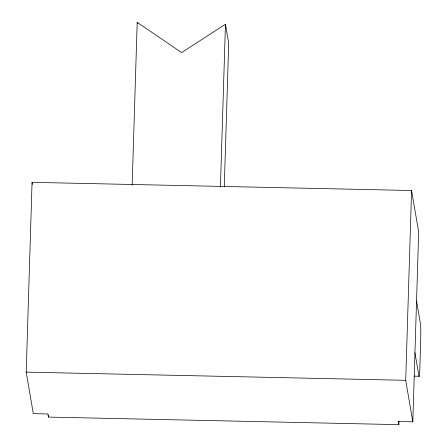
<?xml version="1.0" encoding="UTF-8"?>
<svg xmlns="http://www.w3.org/2000/svg" width="447" height="447" viewBox="0 0 447 447"><rect width="100%" height="100%" fill="white"/><g stroke="black" fill="none" stroke-linecap="round" stroke-linejoin="round"><path stroke-width="0.67" d="M26.205 372.122L32.067 182.326L411.581 190.517L418.677 232.038L412.816 421.834L398.283 421.521L398.819 424.65L48.371 417.085L47.835 413.956L33.301 413.643L26.205 372.122L405.72 380.313L412.816 421.834M48.371 417.085L48.432 414.989M132.167 185.153L137.195 22.35L181.616 52.584L225.456 24.255L228.702 43.253L224.277 186.578M220.449 186.36L225.456 24.255M398.819 424.65L398.925 421.163M405.72 380.313L411.581 190.517M414.123 376.123L418.951 376.229A14.829 0.626 -88.8 0 0 419.94 364.936L420.627 342.715A15.427 0.654 -88.8 0 0 420.526 324.338L416.548 301.054M414.95 352.817L418.951 376.229M137.195 22.35L137.425 23.708M32.067 182.326L32.419 184.365"/></g></svg>
